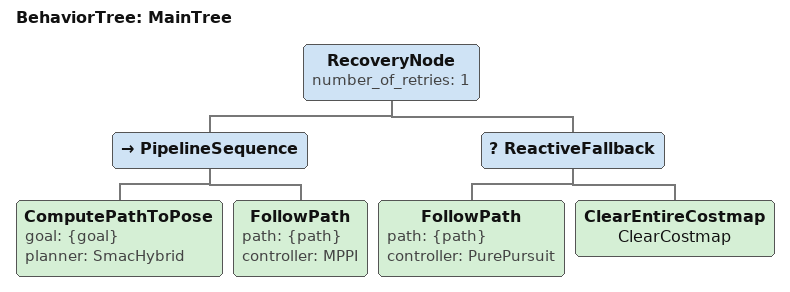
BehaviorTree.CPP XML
<root main_tree_to_execute="MainTree">
  <BehaviorTree ID="MainTree">
    <RecoveryNode number_of_retries="1">
      <PipelineSequence>
        <ComputePathToPose goal="{goal}" planner="SmacHybrid"/>
        <FollowPath path="{path}" controller="MPPI"/>
      </PipelineSequence>
      <ReactiveFallback>
        <FollowPath path="{path}" controller="PurePursuit"/>
        <ClearEntireCostmap name="ClearCostmap"/>
      </ReactiveFallback>
    </RecoveryNode>
  </BehaviorTree>
</root>
